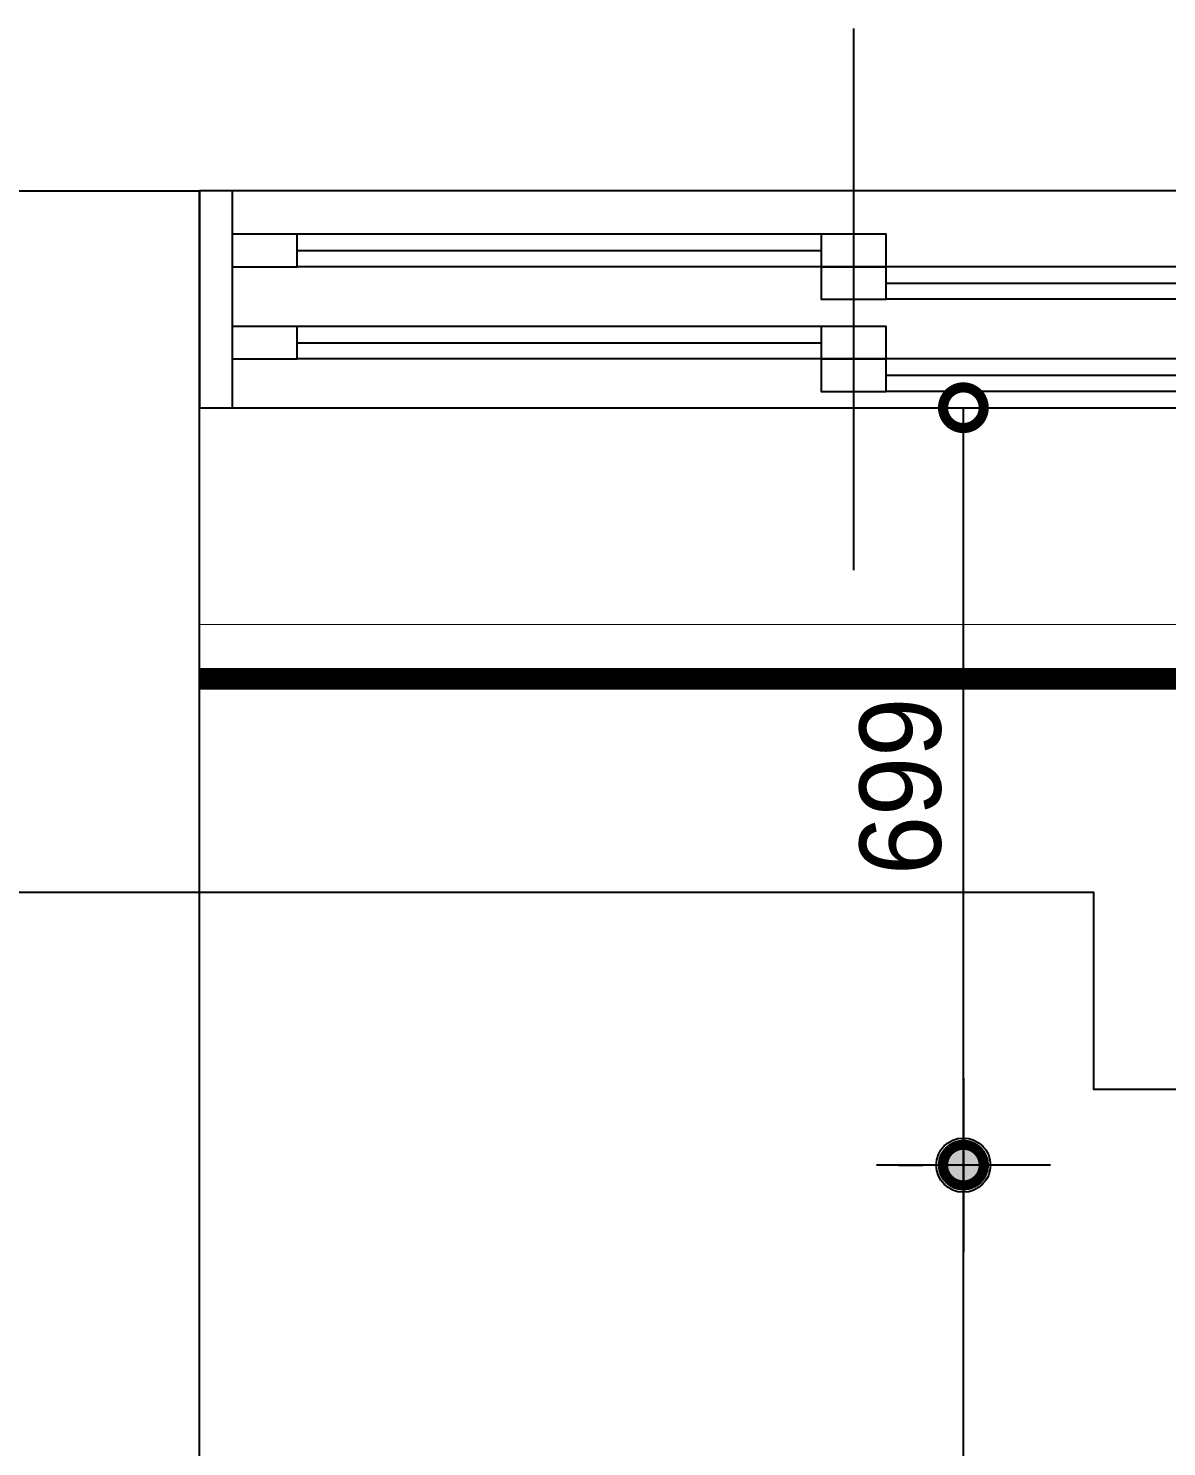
# Model space of a CAD drawing. Header units: inches. Extents: x -4181 to 116552, y 25636 to 44656.
# Drawn here: x 47799 to 48850, y 38967 to 40276 of the extents above; entities that cross this region are included whole.
import ezdxf

# ---------------------------------------------------------------- set-up
doc = ezdxf.new("R2010")
doc.units = ezdxf.units.IN
doc.header["$LTSCALE"] = 50
doc.header["$MEASUREMENT"] = 0
doc.linetypes.add('HIDDEN', pattern=[0.375, 0.25, -0.125])
for name, color, linetype in [('02-wal', 2, 'Continuous'), ('07-dim wal', 5, 'Continuous'), ('3.기호.계단선', 30, 'Continuous'), ('6fur', 6, 'Continuous'), ('CEIL-LIGHT', 7, 'Continuous'), ('RC-LIGHT', 7, 'Continuous'), ('도면층2', 2, 'Continuous'), ('도면층4', 4, 'Continuous'), ('도면층5', 5, 'Continuous')]:
    doc.layers.add(name, color=color, linetype=linetype)
doc.styles.add('스타일1', font='HY울릉도M.TTF')
doc.linetypes.add('FENCELINE1', pattern='A,0.25,-0.1,[133,ltypeshp.shx,S=0.1,R=0,X=-0.1,Y=0],-0.1,1', length=1.45)
doc.dimstyles.new('30', dxfattribs={"dimscale": 30, "dimtxt": 2.5, "dimasz": 2.5, "dimexe": 1.25, "dimexo": 2, "dimtad": 1, "dimdec": 0, "dimtxsty": '스타일1', "dimblk": 'DOTSMALL', "dimcen": 2.5, "dimclrd": 1, "dimclre": 1, "dimclrt": 2, "dimadec": 0, "dimazin": 0, "dimtfac": 1, "dimtix": 1, "dimtmove": 0, "dimatfit": 3, "dimldrblk": 'DOTSMALL', "dimfxl": 1.25, "dimarcsym": 0})

# ---------------------------------------------------------------- blocks, each defined once
blk = doc.blocks.new('asfsd')
at = {"layer": '02-wal'}
for p in [(22648.1, 40417.4), (22825.6, 38992.4)]:
    blk.add_line(p, (22825.6, 40417.4), dxfattribs=at)
at = {"layer": '도면층2'}
blk.add_line((22825.6, 40417.4), (22825.6, 40217.4), dxfattribs=at)
at = {"layer": '도면층4'}
for p, q in [((23429.4, 40067.4), (23429.4, 40567.4)), ((25240.6, 40417.4), (22825.6, 40417.4)), ((22825.6, 40417.4), (22825.6, 40217.4)), ((22855.6, 40417.4), (22855.6, 40217.4)), ((22915.6, 40362.4), (23399.4, 40362.4)), ((23459.4, 40332.4), (23973.1, 40332.4)), ((22915.6, 40277.4), (23399.4, 40277.4)), ((23459.4, 40247.4), (23973.1, 40247.4)), ((22825.6, 40217.4), (25240.6, 40217.4))]:
    blk.add_line(p, q, dxfattribs=at)
for points in [[(22855.6, 40377.4), (22855.6, 40347.4), (22915.6, 40347.4), (22915.6, 40377.4)], [(23399.4, 40377.4), (23399.4, 40347.4), (23459.4, 40347.4), (23459.4, 40377.4)], [(23399.4, 40347.4), (23399.4, 40317.4), (23459.4, 40317.4), (23459.4, 40347.4)], [(22855.6, 40292.4), (22855.6, 40262.4), (22915.6, 40262.4), (22915.6, 40292.4)], [(23399.4, 40292.4), (23399.4, 40262.4), (23459.4, 40262.4), (23459.4, 40292.4)], [(23399.4, 40262.4), (23399.4, 40232.4), (23459.4, 40232.4), (23459.4, 40262.4)]]:
    blk.add_lwpolyline(points, close=True, dxfattribs=at)
at = {"layer": '도면층5'}
for p, q in [((23399.4, 40377.4), (22915.6, 40377.4)), ((23399.4, 40347.4), (22915.6, 40347.4)), ((23973.1, 40347.4), (23459.4, 40347.4)), ((23973.1, 40317.4), (23459.4, 40317.4)), ((23399.4, 40292.4), (22915.6, 40292.4)), ((23399.4, 40262.4), (22915.6, 40262.4)), ((23973.1, 40262.4), (23459.4, 40262.4)), ((23973.1, 40232.4), (23459.4, 40232.4))]:
    blk.add_line(p, q, dxfattribs=at)
blk = doc.blocks.new('cjswjdeh')
at = {"layer": '6fur'}
blk.add_blockref('asfsd', (25131.8, -291.7), dxfattribs=at)
blk = doc.blocks.new('1')
at = {"linetype": 'Continuous'}
h = blk.add_hatch(color=4, dxfattribs=at)
h.dxf.hatch_style = 1
edge = h.paths.add_edge_path()
edge.add_arc((11539653.5, -14273503.8), 37.5, 0, 360)
at = {"color": 1, "linetype": 'Continuous'}
for p, q in [((11539653.5, -14273637.1), (11539653.5, -14273370.5)), ((11539520.2, -14273503.8), (11539786.8, -14273503.8))]:
    blk.add_line(p, q, dxfattribs=at)
at = {"color": 4, "linetype": 'Continuous'}
for radius in [41.5, 37.5]:
    blk.add_circle((11539653.5, -14273503.8), radius, dxfattribs=at)
blk = doc.blocks.new('_DOTSMALL')
at = {"color": 0, "linetype": 'ByBlock', "const_width": 0.5}
blk.add_lwpolyline([(-0.0625, 0, 1), (0.0625, 0, 1)], format="xyb", close=True, dxfattribs=at)
blk = doc.blocks.new('*D164')
at = {"layer": '07-dim wal', "color": 1, "lineweight": -2, "transparency": 16777216}
for p, q in [((48602.4, 39226.9), (48624.9, 39226.9)), ((48662.4, 37926.9), (48662.4, 39226.9)), ((48602.4, 37926.9), (48624.9, 37926.9))]:
    blk.add_line(p, q, dxfattribs=at)
at = {"layer": 'Defpoints', "color": 0, "transparency": 16777216}
for p in [(48662.4, 39226.9), (48662.4, 39226.9), (48662.4, 37926.9)]:
    blk.add_point(p, dxfattribs=at)
at = {"layer": '07-dim wal', "color": 1, "lineweight": -2, "transparency": 16777216, "xscale": 75, "yscale": 75, "zscale": 75}
for p, rotation in [((48662.4, 39226.9), 90), ((48662.4, 37926.9), 270)]:
    blk.add_blockref('_DOTSMALL', p, dxfattribs=dict(at, rotation=rotation))
at = {"layer": '07-dim wal', "color": 2, "transparency": 16777216, "insert": (48604.7, 38576.9), "char_height": 75, "attachment_point": 5, "rotation": 90, "style": '스타일1'}
blk.add_mtext('1300', dxfattribs=at)
blk = doc.blocks.new('*D167')
at = {"layer": '07-dim wal', "color": 1, "lineweight": -2, "transparency": 16777216}
for p, q in [((48651.2, 39925.7), (48699.9, 39925.7)), ((48662.4, 39226.9), (48662.4, 39925.7)), ((48602.4, 39226.9), (48624.9, 39226.9))]:
    blk.add_line(p, q, dxfattribs=at)
at = {"layer": 'Defpoints', "color": 0, "transparency": 16777216}
for p in [(48591.2, 39925.7), (48662.4, 39925.7), (48662.4, 39226.9)]:
    blk.add_point(p, dxfattribs=at)
at = {"layer": '07-dim wal', "color": 1, "lineweight": -2, "transparency": 16777216, "xscale": 75, "yscale": 75, "zscale": 75}
for p, rotation in [((48662.4, 39925.7), 90), ((48662.4, 39226.9), 270)]:
    blk.add_blockref('_DOTSMALL', p, dxfattribs=dict(at, rotation=rotation))
at = {"layer": '07-dim wal', "color": 2, "transparency": 16777216, "insert": (48604.6, 39576.3), "char_height": 75, "attachment_point": 5, "rotation": 90, "style": '스타일1'}
blk.add_mtext('699', dxfattribs=at)

msp = doc.modelspace()

# ---------------------------------------------------------------- linework, layer by layer
at = {"layer": '3.기호.계단선', "linetype": 'FENCELINE1'}
msp.add_lwpolyline([(46210.8, 39478.6), (48782.5, 39478.6), (48782.5, 39297), (48876.8, 39297)], dxfattribs=at)
at = {"layer": 'CEIL-LIGHT', "const_width": 1}
msp.add_lwpolyline([(47957.4, 39925.7), (47957.4, 39725.7), (50967.4, 39725.7), (50967.4, 39925.7)], dxfattribs=at)
at = {"layer": 'CEIL-LIGHT', "color": 10, "linetype": 'HIDDEN', "ltscale": 10, "const_width": 20}
msp.add_lwpolyline([(47957.4, 39675.7), (50967.4, 39675.7)], dxfattribs=at)

# ---------------------------------------------------------------- block references
at = {"layer": '07-dim wal'}
msp.add_blockref('cjswjdeh', (0, 0), dxfattribs=at)
at = {"layer": 'RC-LIGHT', "xscale": 0.6024096385271789, "yscale": 0.6024096385271789, "zscale": 0.6024096385271789, "rotation": 180}
msp.add_blockref('1', (7000260.9, -8559269.4), dxfattribs=at)

# ---------------------------------------------------------------- dimensions: what is measured, and where the dimension line sits
at = {"layer": '07-dim wal'}
for base, p1, p2, picture, middle in [((48662.4, 39925.7), (48662.4, 39226.9), (48591.2, 39925.7), '*D167', (48604.6, 39576.3)), ((48662.4, 39226.9), (48662.4, 37926.9), (48662.4, 39226.9), '*D164', (48604.7, 38576.9))]:
    dim = msp.add_linear_dim(base=base, p1=p1, p2=p2, angle=90, dimstyle='30', dxfattribs=at)
    dim.commit()
    dim.dimension.update_dxf_attribs({"geometry": picture, "text_midpoint": middle})

doc.saveas('drawing.dxf')
